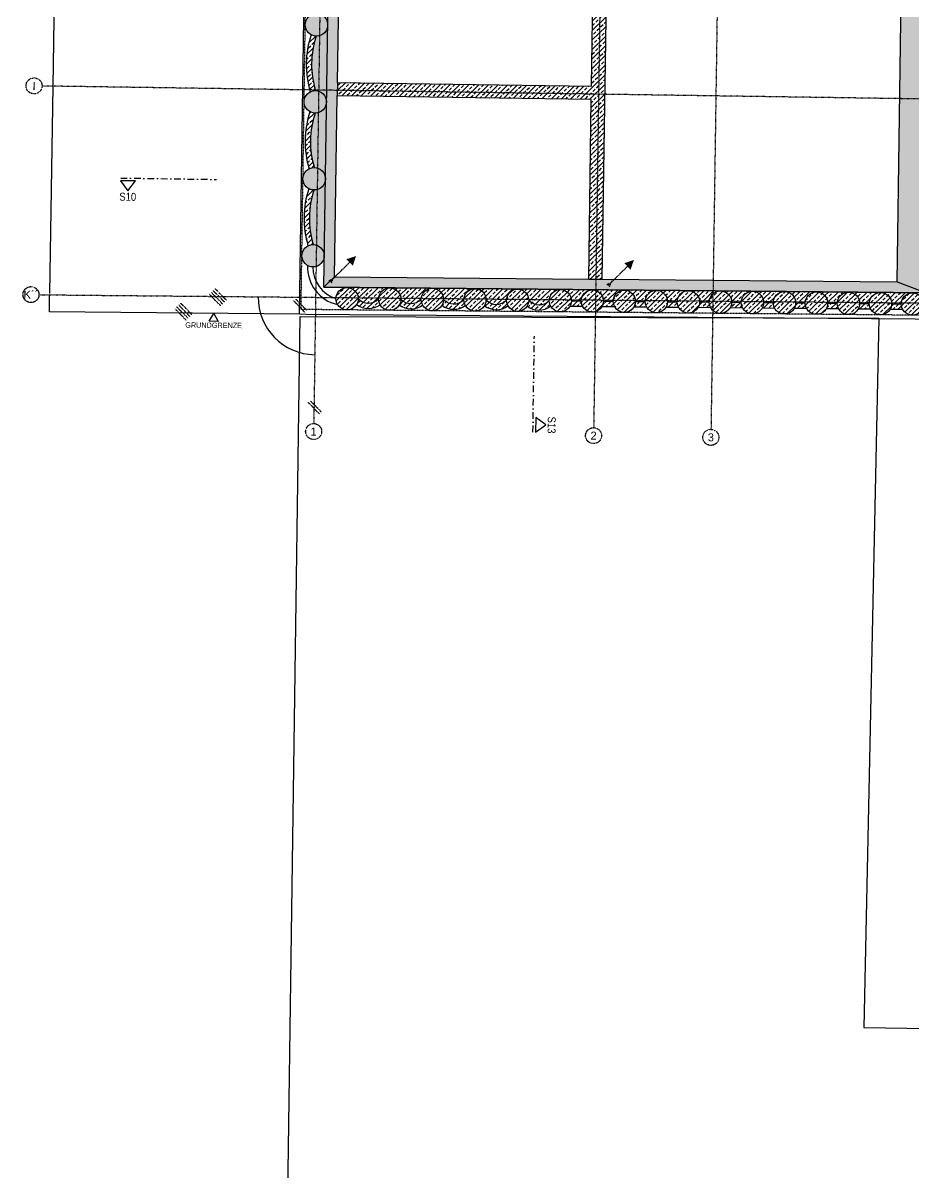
# Model space of a CAD drawing. Header units: millimetres. Extents: x 129024 to 200890, y -97881 to 32593.
# Drawn here: x 129024 to 145716, y -41623 to -20079 of the extents above; entities that cross this region are included whole.
import ezdxf
from ezdxf.enums import TextEntityAlignment as Align

# ---------------------------------------------------------------- set-up
doc = ezdxf.new("R2010")
doc.units = ezdxf.units.MM
for name, pattern in [('ACAD_ISO08W100', [36, 24, -3, 6, -3]), ('DASHDOT', [1, 0.5, -0.25, 0, -0.25]), ('HIDDEN2', [0.1875, 0.125, -0.0625]), ('STRICHPUNKT', [1, 0.5, -0.25, 0, -0.25]), ('STRICHPUNKTX2', [2, 1, -0.5, 0, -0.5])]:
    doc.linetypes.add(name, pattern=pattern)
for name, color, linetype in [('01-SCH-G00-Lk2-M0', 8, 'STRICHPUNKTX2'), ('02-AXO-G00-Lk2-M0', 8, 'STRICHPUNKT'), ('02-DIM-G00-Lk2-ACHSEN', 251, 'Continuous'), ('02-FIL-G00-Lk2-STB', 8, 'Continuous'), ('02-HID-G00-Lk2-M0', 8, 'HIDDEN2'), ('02-TWA-G00-Lk2-M0', 4, 'Continuous'), ('02-TWB-G00-Lk2-M0', 5, 'Continuous'), ('07-TXT---------M0', 8, 'Continuous'), ('09-VER-G00-Lk2-GRUNDSTÜCKSGRENZE', 161, 'Continuous')]:
    doc.layers.add(name, color=color, linetype=linetype)
doc.layers.add('E_ERDUNG', color=150, linetype='ACAD_ISO08W100', true_color=0x0f87ff)
doc.styles.add('ARIAL', font='arial.ttf', dxfattribs={"width": 0.85})
doc.styles.add('ET_LEGENDE - Wohnung$0$ROMANS', font='romans.shx', dxfattribs={"width": 0.6})
doc.styles.get("Standard").update_dxf_attribs({"font": 'arial.ttf'})
doc.dimstyles.new('pp chromy&schneider', dxfattribs={"dimscale": 0.005, "dimtxt": 25, "dimasz": 10, "dimexe": 0, "dimexo": 0, "dimgap": 5, "dimtad": 1, "dimdec": 1, "dimlfac": 100, "dimrnd": 0.1, "dimzin": 9, "dimdsep": 46, "dimtxsty": 'ARIAL', "dimblk": 'c&s kote', "dimcen": 0, "dimse1": 1, "dimse2": 1, "dimclrd": 8, "dimclrt": 8, "dimadec": 0, "dimazin": 0, "dimtfac": 0.75, "dimtdec": 1, "dimtix": 1, "dimtmove": 2, "dimatfit": 0, "dimldrblk": 'NONE', "dimfxl": 1, "dimtolj": 1, "dimlwd": -1, "dimarcsym": 0})
pattern_1 = [(44.45009, (103083.84, -85315.77), (-88.93653, 90.66032), []), (44.45009, (103173.64, -85316.63), (-88.93653, 90.66032), [63.5, -31.75])]
pattern_2 = [(44.45009, (103083.84, -85315.77), (-88.93653, 90.66032), []), (44.45009, (103173.64, -85316.63), (-88.93653, 90.66032), [63.5, -31.75])]

# ---------------------------------------------------------------- blocks, each defined once
blk = doc.blocks.new('*U232')
for p, q in [((0, 0), (445, 445)), ((48, 0), (-48, 0)), ((-18, 44), (18, -44))]:
    blk.add_line(p, q)
blk.add_solid([(368, 523), (600, 600), (523, 368)])
at = {"style": 'ET_LEGENDE - Wohnung$0$ROMANS', "width": 0.6, "flags": 1}
for tag, p in [('RAUMBUCHNUMMER', (0, -300)), ('ANLAGE', (0, -450))]:
    blk.add_attdef(tag, text='', height=100, dxfattribs=at).set_placement(p, align=Align.MIDDLE)
for tag, p in [('TEILANLAGE_NR', (0, -600)), ('KOMPONENTE', (0, -750)), ('KOMPONENTE_NR', (0, -900)), ('BEZEICHNUNG', (0, -1050)), ('HERSTELLER', (0, -1350)), ('TYP', (0, -1200)), ('LEISTUNG_MAX', (0, -1650)), ('MODEL', (0, -1500)), ('SPEZIFISCH_1', (0, -1800)), ('SPEZIFISCH_2', (0, -1950)), ('SPEZIFISCH_3', (0, -2100)), ('SPEZIFISCH_4', (0, -2250)), ('SPEZIFISCH_5', (0, -2400)), ('GEWERKE_CODE', (0, -2550)), ('LV_POS', (0, -2700)), ('PLATZHALTER_1', (0, -3000)), ('ZAEHLER', (0, -2850)), ('PLATZHALTER_2', (0, -3150)), ('PLATZHALTER_3', (0, -3300)), ('ET_SPEZIFISCH_1', (0, -3600)), ('JOBLISTE_VDMA', (0, -3450)), ('ET_SPEZIFISCH_2', (0, -3750)), ('ET_SPEZIFISCH_3', (0, -3900)), ('ET_SPEZIFISCH_4', (0, -4050)), ('ET_SPEZIFISCH_5', (0, -4200)), ('ET_SPEZIFISCH_6', (0, -4350)), ('ET_SPEZIFISCH_7', (0, -4500))]:
    blk.add_attdef(tag, text='', height=100, dxfattribs=at).set_placement(p, align=Align.MIDDLE_CENTER)
blk = doc.blocks.new('*U233')
for p, q in [((0, 0), (445, 445)), ((48, 0), (-48, 0)), ((-18, 44), (18, -44))]:
    blk.add_line(p, q)
blk.add_solid([(368, 523), (600, 600), (523, 368)])
at = {"style": 'ET_LEGENDE - Wohnung$0$ROMANS', "width": 0.6, "flags": 1}
for tag, p in [('RAUMBUCHNUMMER', (0, -300)), ('ANLAGE', (0, -450))]:
    blk.add_attdef(tag, text='', height=100, dxfattribs=at).set_placement(p, align=Align.MIDDLE)
for tag, p in [('TEILANLAGE_NR', (0, -600)), ('KOMPONENTE', (0, -750)), ('KOMPONENTE_NR', (0, -900)), ('BEZEICHNUNG', (0, -1050)), ('HERSTELLER', (0, -1350)), ('TYP', (0, -1200)), ('LEISTUNG_MAX', (0, -1650)), ('MODEL', (0, -1500)), ('SPEZIFISCH_1', (0, -1800)), ('SPEZIFISCH_2', (0, -1950)), ('SPEZIFISCH_3', (0, -2100)), ('SPEZIFISCH_4', (0, -2250)), ('SPEZIFISCH_5', (0, -2400)), ('GEWERKE_CODE', (0, -2550)), ('LV_POS', (0, -2700)), ('PLATZHALTER_1', (0, -3000)), ('ZAEHLER', (0, -2850)), ('PLATZHALTER_2', (0, -3150)), ('PLATZHALTER_3', (0, -3300)), ('ET_SPEZIFISCH_1', (0, -3600)), ('JOBLISTE_VDMA', (0, -3450)), ('ET_SPEZIFISCH_2', (0, -3750)), ('ET_SPEZIFISCH_3', (0, -3900)), ('ET_SPEZIFISCH_4', (0, -4050)), ('ET_SPEZIFISCH_5', (0, -4200)), ('ET_SPEZIFISCH_6', (0, -4350)), ('ET_SPEZIFISCH_7', (0, -4500))]:
    blk.add_attdef(tag, text='', height=100, dxfattribs=at).set_placement(p, align=Align.MIDDLE_CENTER)
blk = doc.blocks.new('c&s kote')
at = {"color": 8}
for p, q in [((0, -2), (0, 2)), ((0, 2), (0, -2)), ((-2, 0), (2, 0)), ((2, 0), (-2, 0))]:
    blk.add_line(p, q, dxfattribs=at)
blk.add_circle((0, 0), 0.5, dxfattribs=at)
blk = doc.blocks.new('*D556')
at = {"layer": '02-DIM-G00-Lk2-ACHSEN', "color": 8, "transparency": 16777216}
blk.add_arc((134769, -7753), 778, 89.1613, 179.8904, dxfattribs=at)
at = {"layer": 'Defpoints', "color": 0, "transparency": 16777216}
for p in [(134807, -5192), (134387, -7075), (129580, -7743), (150601, -7782), (134478, -27590)]:
    blk.add_point(p, dxfattribs=at)
at = {"layer": '02-DIM-G00-Lk2-ACHSEN', "color": 8, "transparency": 16777216, "xscale": 0.05, "yscale": 0.05, "zscale": 0.05}
for p, rotation in [((134781, -6975), 359.1594775496826), ((133991, -7752), 269.8922559769716)]:
    blk.add_blockref('c&s kote', p, dxfattribs=dict(at, rotation=rotation))
at = {"layer": '02-DIM-G00-Lk2-ACHSEN', "color": 8, "transparency": 16777216, "insert": (134224, -7198), "char_height": 0.125, "attachment_point": 5, "rotation": 44.5259, "style": 'ARIAL'}
blk.add_mtext('\\A1;90.74°', dxfattribs=at)
blk = doc.blocks.new('_None')
blk = doc.blocks.new('*D557')
at = {"layer": '02-DIM-G00-Lk2-ACHSEN', "color": 8, "transparency": 16777216}
blk.add_arc((134512, -25223), 1076, 179.4672, 269.155, dxfattribs=at)
at = {"layer": 'Defpoints', "color": 0, "transparency": 16777216}
for p in [(134807, -5192), (129324, -25175), (146912, -25339), (133575, -25751), (134478, -27590)]:
    blk.add_point(p, dxfattribs=at)
at = {"layer": '02-DIM-G00-Lk2-ACHSEN', "color": 8, "transparency": 16777216, "xscale": 0.05, "yscale": 0.05, "zscale": 0.05}
for p, rotation in [((133437, -25213), 89.46587389638569), ((134497, -26299), 359.1563055317068)]:
    blk.add_blockref('c&s kote', p, dxfattribs=dict(at, rotation=rotation))
at = {"layer": '02-DIM-G00-Lk2-ACHSEN', "color": 8, "transparency": 16777216, "insert": (133743, -25975), "char_height": 0.125, "attachment_point": 5, "rotation": 314.3111, "style": 'ARIAL'}
blk.add_mtext('\\A1;89.69°', dxfattribs=at)
blk = doc.blocks.new('*D558')
at = {"layer": '02-DIM-G00-Lk2-ACHSEN', "color": 8, "transparency": 16777216}
blk.add_arc((134713, -11559), 799, 89.1612, 179.1541, dxfattribs=at)
at = {"layer": 'Defpoints', "color": 0, "transparency": 16777216}
for p in [(134807, -5192), (134324, -10861), (129525, -11483), (150542, -11792), (134478, -27590)]:
    blk.add_point(p, dxfattribs=at)
at = {"layer": '02-DIM-G00-Lk2-ACHSEN', "color": 8, "transparency": 16777216, "xscale": 0.05, "yscale": 0.05, "zscale": 0.05}
for p, rotation in [((134725, -10760), 359.1594284447837), ((133914, -11547), 269.1558450932124)]:
    blk.add_blockref('c&s kote', p, dxfattribs=dict(at, rotation=rotation))
at = {"layer": '02-DIM-G00-Lk2-ACHSEN', "color": 8, "transparency": 16777216, "insert": (134156, -10985), "char_height": 0.125, "attachment_point": 5, "rotation": 44.1576, "style": 'ARIAL'}
blk.add_mtext('\\A1;90.00°', dxfattribs=at)
blk = doc.blocks.new('*D562')
at = {"layer": '02-DIM-G00-Lk2-ACHSEN', "color": 8, "transparency": 16777216}
blk.add_line((129655, -16285), (129582, -21265), dxfattribs=at)
at = {"layer": 'Defpoints', "color": 0, "transparency": 16777216}
for p in [(129455, -16282), (129382, -21262), (129582, -21265)]:
    blk.add_point(p, dxfattribs=at)
at = {"layer": '02-DIM-G00-Lk2-ACHSEN', "color": 8, "transparency": 16777216, "xscale": 0.05, "yscale": 0.05, "zscale": 0.05}
for p, rotation in [((129655, -16285), 89.15763676751214), ((129582, -21265), 269.1576367675121)]:
    blk.add_blockref('c&s kote', p, dxfattribs=dict(at, rotation=rotation))
at = {"layer": '02-DIM-G00-Lk2-ACHSEN', "color": 8, "transparency": 16777216, "insert": (129618, -18775), "char_height": 0.125, "attachment_point": 5, "rotation": 89.1576, "style": 'ARIAL'}
blk.add_mtext('\\A1;498000', dxfattribs=at)
blk = doc.blocks.new('*D564')
at = {"layer": '02-DIM-G00-Lk2-ACHSEN', "color": 8, "transparency": 16777216}
blk.add_line((129582, -21265), (129524, -25152), dxfattribs=at)
at = {"layer": 'Defpoints', "color": 0, "transparency": 16777216}
for p in [(129382, -21262), (129524, -25152), (134212, -25220)]:
    blk.add_point(p, dxfattribs=at)
at = {"layer": '02-DIM-G00-Lk2-ACHSEN', "color": 8, "transparency": 16777216, "xscale": 0.05, "yscale": 0.05, "zscale": 0.05}
for p, rotation in [((129582, -21265), 89.15763676751214), ((129524, -25152), 269.1576367675121)]:
    blk.add_blockref('c&s kote', p, dxfattribs=dict(at, rotation=rotation))
at = {"layer": '02-DIM-G00-Lk2-ACHSEN', "color": 8, "transparency": 16777216, "insert": (129553, -23208), "char_height": 0.125, "attachment_point": 5, "rotation": 89.1576, "style": 'ARIAL'}
blk.add_mtext('\\A1;BEI GG 388740.2', dxfattribs=at)
blk = doc.blocks.new('01-HK3')
blk.add_lwpolyline([(0, 0), (0.042, 0.073), (-0.042, 0.073)], close=True)
at = {"color": 0, "style": 'ARIAL', "width": 0.85}
blk.add_attdef('HEIGHT', text='', height=0.05, dxfattribs=at).set_placement((0, 0.35), align=Align.TOP_CENTER)
blk = doc.blocks.new('*D536')
at = {"layer": '02-DIM-G00-Lk2-ACHSEN', "color": 8, "transparency": 16777216}
blk.add_line((129521, -25497), (129524, -25177), dxfattribs=at)
at = {"layer": '02-DIM-G00-Lk2-ACHSEN', "color": 0, "lineweight": -2, "transparency": 16777216}
blk.add_line((134208, -25541), (129521, -25497), dxfattribs=at)
at = {"layer": 'Defpoints', "color": 0, "transparency": 16777216}
for p in [(129524, -25177), (134211, -25220), (134208, -25541)]:
    blk.add_point(p, dxfattribs=at)
at = {"layer": '02-DIM-G00-Lk2-ACHSEN', "color": 8, "transparency": 16777216, "xscale": 0.05, "yscale": 0.05, "zscale": 0.05}
for p, rotation in [((129524, -25177), 89.4654148787087), ((129521, -25497), 269.4654148787087)]:
    blk.add_blockref('c&s kote', p, dxfattribs=dict(at, rotation=rotation))
at = {"layer": '02-DIM-G00-Lk2-ACHSEN', "color": 8, "transparency": 16777216, "insert": (129523, -25337), "char_height": 0.125, "attachment_point": 5, "rotation": 89.4654, "style": 'ARIAL'}
blk.add_mtext('\\A1;32025.8', dxfattribs=at)
blk = doc.blocks.new('schnittführung')
at = {"color": 4, "linetype": 'DASHDOT', "ltscale": 0.25}
blk.add_line((0.237, -0.138), (0.237, 1.662), dxfattribs=at)
blk.add_line((0.237, -0.138), (0.237, 1.662), dxfattribs=at)
blk.add_line((0.237, -0.138), (0.237, 1.662), dxfattribs=at)
at = {"color": 4}
blk.add_lwpolyline([(0.187, 0.138), (0.187, -0.138), (0, 0)], close=True, dxfattribs=at)
at = {"layer": '07-TXT---------M0', "color": 9, "style": 'ARIAL', "text_generation_flag": 6, "width": 0.85}
blk.add_attdef('SCHNITT', text='', height=0.15, rotation=270, dxfattribs=at).set_placement((-0.037, 0), align=Align.CENTER)

msp = doc.modelspace()

# ---------------------------------------------------------------- hatches: boundary and pattern name
at = {"layer": '02-FIL-G00-Lk2-STB'}
h = msp.add_hatch(dxfattribs=at)
h.set_pattern_fill('ANSI33', color=256, scale=20, angle=106.49662873, style=0)
h.set_pattern_definition(pattern_1)
h.paths.add_polyline_path([(134916.0948, -7973.2379), (134665.2366, -25034.8566), (134868.1711, -24836.7449), (134918.0687, -21443.0612), (134921.744, -21193.0882), (134976.1395, -17493.4881), (134979.0798, -17293.5097), (135113.1705, -8173.6025)])
h = msp.add_hatch(dxfattribs=at)
h.set_pattern_fill('ANSI33', color=256, scale=20, angle=106.49662873, style=0)
h.set_pattern_definition([(44.157637, (103524.05, -263060.04), (-88.472625, 91.113087), []), (44.157637, (103613.84, -263061.36), (-88.472625, 91.113087), [63.5, -31.75])])
edge = h.paths.add_edge_path()
edge.add_arc((134463.9165, -24442.9604), 210, 0, 360)
edge = h.paths.add_edge_path()
edge.add_arc((134485.1268, -23000.2142), 210, 0, 360)
edge = h.paths.add_edge_path()
edge.add_arc((134506.3371, -21557.4679), 210, 0, 360)
edge = h.paths.add_edge_path()
edge.add_arc((134527.5474, -20114.7217), 210, 0, 360)
edge = h.paths.add_edge_path()
edge.add_arc((134548.7578, -18671.9755), 210, 0, 360)
edge = h.paths.add_edge_path()
edge.add_arc((134569.9681, -17229.2292), 210, 0, 360)
edge = h.paths.add_edge_path()
edge.add_arc((134591.1784, -15786.483), 210, 0, 360)
edge = h.paths.add_edge_path()
edge.add_arc((134612.3887, -14343.7368), 210, 0, 360)
edge = h.paths.add_edge_path()
edge.add_arc((134633.599, -12900.9905), 210, 0, 360)
edge = h.paths.add_edge_path()
edge.add_arc((134654.8093, -11458.2443), 210, 0, 360)
edge = h.paths.add_edge_path()
edge.add_arc((134676.0196, -10015.498), 210, 0, 360)
edge = h.paths.add_edge_path()
edge.add_arc((134697.2299, -8572.7518), 210, 0, 360)
h = msp.add_hatch(dxfattribs=at)
h.set_pattern_fill('ANSI33', color=256, scale=20, angle=106.49662873, style=0)
h.set_pattern_definition(pattern_1)
h.paths.add_polyline_path([(134907.2505, -8574.7676), (134907.2202, -8574.7673, -0.4157088408), (134694.143, -8782.7291, 0.1564176999), (134679.1066, -9805.5207, -0.4127198633), (134886.0099, -10017.5135, -0.4157088408), (134672.9327, -10225.4753, 0.1564177), (134657.8962, -11248.267, -0.4127198633), (134864.7996, -11460.2598, -0.4157088409), (134651.7223, -11668.2216, 0.1564176999), (134636.6859, -12691.0132, -0.4127198633), (134843.5893, -12903.006, -0.4157088408), (134630.512, -13110.9678, 0.1564177), (134615.4756, -14133.7594, -0.4127198632), (134822.379, -14345.7523, -0.4157088408), (134609.3017, -14553.7141, 0.1564177), (134594.2653, -15576.5057, -0.4127198633), (134801.1687, -15788.4985, -0.4157088407), (134588.0914, -15996.4603, 0.1564177002), (134573.055, -17019.2519, -0.4127198631), (134779.9584, -17231.2447, -0.4157088406), (134566.8811, -17439.2065, 0.1564177001), (134551.8447, -18461.9982, -0.4127198632), (134758.7481, -18673.991, -0.4157088408), (134545.6708, -18881.9528, 0.1564177001), (134530.6344, -19904.7444, -0.4127198632), (134737.5378, -20116.7372, -0.4157088406), (134524.4605, -20324.699, 0.1564177002), (134509.4241, -21347.4906, -0.4127198631), (134716.3275, -21559.4834, -0.4157088406), (134503.2502, -21767.4453, 0.1564177002), (134488.2138, -22790.2369, -0.4127198632), (134695.1172, -23002.2297, -0.4157088407), (134482.0399, -23210.1915, 0.1564177), (134467.0035, -24232.9831, -0.4127198633), (134673.9069, -24444.9759), (134673.9097, -24444.9759)])
h = msp.add_hatch(dxfattribs=at)
h.set_pattern_fill('ANSI33', color=256, scale=20, angle=106.49662873, style=0)
h.set_pattern_definition(pattern_1)
h.paths.add_polyline_path([(134566.8811, -17439.2065, -0.1210672059), (134469.9115, -17413.8604, 0.1544136548), (134454.1719, -18484.4827, -0.1210672059), (134551.8447, -18461.9982, -0.1564177001)])
h.paths.add_polyline_path([(134545.6708, -18881.9528, -0.1210672058), (134448.7012, -18856.6067, 0.1544136547), (134432.9616, -19927.229, -0.1210672058), (134530.6344, -19904.7444, -0.1564177001)])
h.paths.add_polyline_path([(134524.4605, -20324.699, -0.1210672058), (134427.4909, -20299.3529, 0.1544136548), (134411.7513, -21369.9752, -0.1210672059), (134509.4241, -21347.4906, -0.1564177002)])
h.paths.add_polyline_path([(134503.2502, -21767.4453, -0.1210672059), (134406.2806, -21742.0992, 0.1544136548), (134390.541, -22812.7215, -0.1210672058), (134488.2138, -22790.2369, -0.1564177002)])
h.paths.add_polyline_path([(134482.0399, -23210.1915, -0.1210672059), (134385.0703, -23184.8454, 0.1544136547), (134369.3307, -24255.4677, -0.1210672058), (134467.0035, -24232.9831, -0.1564177)])
h = msp.add_hatch(dxfattribs=at)
h.set_pattern_fill('ANSI33', color=256, scale=20, angle=106.49662873, style=0)
h.set_pattern_definition(pattern_1)
h.paths.add_polyline_path([(139716.8081, -19183.3655), (139686.2291, -21263.1408), (134921.744, -21193.0882), (134918.0687, -21443.0612), (139682.5537, -21513.1137), (139633.0312, -24881.2867), (139883.0239, -24883.6237), (139963.1058, -19437.0139)])
h = msp.add_hatch(dxfattribs=at)
h.set_pattern_fill('ANSI33', color=256, scale=20, angle=106.49662873, style=0)
h.set_pattern_definition(pattern_1)
h.paths.add_polyline_path([(171093.7383, -20449.7389), (171093.8279, -20444.0036), (170903.8365, -19948.3358), (146088.0688, -19771.7906), (145845.3999, -19273.4747), (145497.5076, -19518.3866), (145417.8614, -24935.3632), (145974.4555, -25140.575), (146014.9034, -25140.9531), (146086.396, -20271.6753)])
h = msp.add_hatch(dxfattribs=at)
h.set_pattern_fill('ANSI33', color=256, scale=20, angle=106.49662873, style=0)
h.set_pattern_definition(pattern_1)
h.paths.add_polyline_path([(145417.8614, -24935.3632), (139883.0239, -24883.6237), (139633.0312, -24881.2867), (134868.1711, -24836.7449), (134665.2366, -25034.8566), (135353.2267, -25041.288, -0.0020296086), (135354.9315, -25041.3039), (136252.832, -25049.6975, -0.0028757979), (136255.2475, -25049.72), (137152.5203, -25058.1077, -0.0035243505), (137155.4806, -25058.1354), (138052.2515, -25066.5184, -0.004070853), (138055.6708, -25066.5503), (138952.01, -25074.9293, -0.0045522205), (138955.8336, -25074.9651), (139451.8846, -25079.6021, -0.0047988113), (139455.9153, -25079.6398), (139951.7643, -25084.275, -0.0050333403), (139955.992, -25084.3145), (145974.4555, -25140.575)])
h = msp.add_hatch(dxfattribs=at)
h.set_pattern_fill('ANSI33', color=256, scale=20, angle=106.49662873, style=0)
h.set_pattern_definition(pattern_1)
h.paths.add_polyline_path([(135311.6482, -25250.961, 1), (134891.6675, -25246.93, 1)])
h.paths.add_polyline_path([(136111.5963, -25258.4389, 1), (135691.6157, -25254.4079, 1)])
h.paths.add_polyline_path([(136911.5445, -25265.9168, 1), (136491.5638, -25261.8858, 1)])
h.paths.add_polyline_path([(137711.4926, -25273.3947, 1), (137291.512, -25269.3637, 1)])
h.paths.add_polyline_path([(138511.4408, -25280.8726, 1), (138091.4601, -25276.8416, 1)])
h.paths.add_polyline_path([(139311.3889, -25288.3505, 1), (138891.4083, -25284.3195, 1)])
h.paths.add_polyline_path([(139911.7852, -25293.963, 1), (139491.8045, -25289.932, 1)])
h.paths.add_polyline_path([(144714.9553, -25338.8629, 1), (144294.9747, -25334.8319, 1)])
h.paths.add_polyline_path([(144114.5591, -25333.2504, 1), (143694.5784, -25329.2194, 1)])
h.paths.add_polyline_path([(143514.1628, -25327.6379, 1), (143094.1821, -25323.6069, 1)])
h.paths.add_polyline_path([(142913.7665, -25322.0254, 1), (142493.7859, -25317.9944, 1)])
h.paths.add_polyline_path([(142313.3703, -25316.4129, 1), (141893.3896, -25312.3819, 1)])
h.paths.add_polyline_path([(141712.974, -25310.8004, 1), (141292.9933, -25306.7694, 1)])
h.paths.add_polyline_path([(141112.5777, -25305.1879, 1), (140692.5971, -25301.1569, 1)])
h.paths.add_polyline_path([(140512.1815, -25299.5755, 1), (140092.2008, -25295.5444, 1)])
h = msp.add_hatch(dxfattribs=at)
h.set_pattern_fill('ANSI33', color=256, scale=20, angle=106.49662873, style=0)
h.set_pattern_definition(pattern_1)
h.paths.add_polyline_path([(136703.5171, -25053.9104), (135903.569, -25046.4326, -0.4142135777), (136111.5968, -25258.3864, 0.4210713595), (136491.5633, -25261.9383, -0.4142135776)])
h.paths.add_polyline_path([(135903.569, -25046.4326), (135103.6208, -25038.9547, -0.4142135621), (135311.6487, -25250.9085, 0.421072625), (135691.6152, -25254.4604, -0.414213562)])
h.paths.add_polyline_path([(137503.4653, -25061.3883), (136703.5171, -25053.9104, -0.4142135765), (136911.545, -25265.8643, 0.4210713599), (137291.5115, -25269.4162, -0.4142135761)])
h.paths.add_polyline_path([(138303.4134, -25068.8662), (137503.4653, -25061.3883, -0.4142135753), (137711.4931, -25273.3422, 0.4210713596), (138091.4596, -25276.8941, -0.4142135749)])
h.paths.add_polyline_path([(139103.3616, -25076.3441), (138303.4134, -25068.8662, -0.414213574), (138511.4413, -25280.8201, 0.4210713598), (138891.4078, -25284.372, -0.4142135735)])
h.paths.add_polyline_path([(139703.7578, -25081.9566), (139103.3616, -25076.3441, -0.4142135728), (139311.3894, -25288.298), (139491.804, -25289.9845, -0.4142135725)])
h.paths.add_polyline_path([(140304.1541, -25087.5691), (139703.7578, -25081.9566, -0.4142135718), (139911.7857, -25293.9105), (140092.2003, -25295.597, -0.4142135715)])
h.paths.add_polyline_path([(140904.5504, -25093.1816), (140304.1541, -25087.5691, -0.4142135708), (140512.1819, -25299.5229), (140692.5966, -25301.2095, -0.4142135705)])
h.paths.add_polyline_path([(141504.9467, -25098.7941), (140904.5504, -25093.1816, -0.4142135698), (141112.5782, -25305.1354), (141292.9928, -25306.8219, -0.4142135696)])
h.paths.add_polyline_path([(142105.3429, -25104.4066), (141504.9467, -25098.7941, -0.4142135689), (141712.9745, -25310.7479), (141893.3891, -25312.4344, -0.4142135686)])
h.paths.add_polyline_path([(142705.7392, -25110.0191), (142105.3429, -25104.4066, -0.4142135679), (142313.3708, -25316.3604), (142493.7854, -25318.0469, -0.4142135676)])
h.paths.add_polyline_path([(143306.1355, -25115.6316), (142705.7392, -25110.0191, -0.4142135669), (142913.767, -25321.9729), (143094.1816, -25323.6594, -0.4142135667)])
h.paths.add_polyline_path([(143906.5317, -25121.2441), (143306.1355, -25115.6316, -0.414213566), (143514.1633, -25327.5854), (143694.5779, -25329.2719, -0.4142135657)])
h.paths.add_polyline_path([(144506.928, -25126.8566), (143906.5317, -25121.2441, -0.414213565), (144114.5596, -25333.1979), (144294.9742, -25334.8844, -0.4142135647)])
h.paths.add_polyline_path([(145107.3243, -25132.469), (144506.928, -25126.8566, -0.4142135641), (144714.9558, -25338.8104), (144895.3705, -25340.4969, -0.4142135638)])
h.paths.add_polyline_path([(145707.7702, -25138.3823), (145707.7731, -25138.082), (145107.3243, -25132.469, -0.4142135631), (145315.3521, -25344.4229), (145495.7669, -25346.1094, -0.4138680023)])
h = msp.add_hatch(dxfattribs=at)
h.set_pattern_fill('ANSI33', color=256, scale=20, angle=106.49662873, style=0)
h.set_pattern_definition(pattern_2)
edge = h.paths.add_edge_path()
edge.add_arc((145105.3613, -25342.4599), 210, 106.49662873, 466.49662873)
h = msp.add_hatch(dxfattribs=at)
h.set_pattern_fill('ANSI33', color=256, scale=20, angle=106.49662873, style=0)
h.set_pattern_definition(pattern_2)
edge = h.paths.add_edge_path()
edge.add_arc((145705.7547, -25348.3727), 210, 0, 360)
h = msp.add_hatch(dxfattribs=at)
h.set_pattern_fill('ANSI33', color=256, scale=20, angle=106.49662873, style=0)
h.set_pattern_definition(pattern_1)
h.paths.add_polyline_path([(135719.8894, -25361.6806, -0.134390745), (135691.6152, -25254.4604, -0.421072625), (135311.6487, -25250.9085, -0.134390745), (135281.375, -25357.5814, 0.3331513404)])
h.paths.add_polyline_path([(136514.1638, -25373.2455, -0.1204042357), (136491.4302, -25276.1779, -0.0176099599), (136492.0927, -25261.4049, -0.4219043334), (136111.5968, -25258.3864, -0.1343906465), (136081.3232, -25365.0592, 0.3278467795)])
h.paths.add_polyline_path([(137291.5115, -25269.4162, -0.421904334), (136911.0257, -25265.3211, -0.01773504), (136911.4109, -25280.2089, -0.1202773841), (136886.8676, -25376.7296, 0.3278467797), (137319.7857, -25376.6363, -0.1343906463)])
h.paths.add_polyline_path([(138119.7338, -25384.1142, -0.1343906463), (138091.4596, -25276.8941, -0.4210713596), (137711.4931, -25273.3422, -0.1343906464), (137681.2195, -25380.015, 0.3331506265)])
h.paths.add_polyline_path([(138919.6819, -25391.5921, -0.1343906463), (138891.4078, -25284.372, -0.4210713598), (138511.4413, -25280.8201, -0.1343906464), (138481.1676, -25387.4929, 0.3331506266)])
h.paths.add_polyline_path([(139491.804, -25289.9845), (139311.3894, -25288.298, -0.1247200485), (139285.1176, -25388.0567), (139516.2063, -25390.217, -0.1247200485)])
h.paths.add_polyline_path([(140092.2003, -25295.597), (139911.7857, -25293.9105, -0.1247200485), (139885.5139, -25393.6692), (140116.6026, -25395.8294, -0.1247200485)])
h.paths.add_polyline_path([(140692.5966, -25301.2095), (140512.1819, -25299.5229, -0.1247200485), (140485.9102, -25399.2817), (140716.9989, -25401.4419, -0.1247200485)])
h.paths.add_polyline_path([(141292.9928, -25306.8219), (141112.5782, -25305.1354, -0.1247200485), (141086.3064, -25404.8942), (141317.3951, -25407.0544, -0.1247200485)])
h.paths.add_polyline_path([(141893.3891, -25312.4344), (141712.9745, -25310.7479, -0.1247200485), (141686.7027, -25410.5067), (141917.7914, -25412.6669, -0.1247200485)])
h.paths.add_polyline_path([(142493.7854, -25318.0469), (142313.3708, -25316.3604, -0.1247200485), (142287.099, -25416.1192), (142518.1877, -25418.2794, -0.1247200485)])
h.paths.add_polyline_path([(143094.1816, -25323.6594), (142913.767, -25321.9729, -0.1247200485), (142887.4952, -25421.7317), (143118.5839, -25423.8919, -0.1247200485)])
h.paths.add_polyline_path([(143694.5779, -25329.2719), (143514.1633, -25327.5854, -0.1247200485), (143487.8915, -25427.3442), (143718.9802, -25429.5044, -0.1247200485)])
h.paths.add_polyline_path([(144294.9742, -25334.8844), (144114.5596, -25333.1979, -0.1247200485), (144088.2878, -25432.9567), (144319.3765, -25435.1169, -0.1247200485)])
h.paths.add_polyline_path([(144895.3705, -25340.4969), (144714.9558, -25338.8104, -0.1247200485), (144688.684, -25438.5691), (144919.7727, -25440.7294, -0.1247200485)])
h.paths.add_polyline_path([(145495.7669, -25346.1094), (145315.3521, -25344.4229, -0.1247200485), (145289.0803, -25444.1816), (145520.0066, -25446.3403, -0.124670412)])

# ---------------------------------------------------------------- linework, layer by layer
at = {"layer": '02-AXO-G00-Lk2-M0'}
for points in [[(134806.9702, -5192.0771), (134477.657, -27589.6562)], [(140056.4028, -5269.2598), (139727.0896, -27666.839)], [(142256.1651, -5301.6031), (141926.8519, -27699.1823)], [(150397.8658, -21570.6509), (129381.6368, -21261.6478)], [(129324.1013, -25174.8125), (162261.567, -25482.6383)], [(132733.1188, -25383.4657), (132523.0325, -25169.3075)], [(132768.8119, -25348.4513), (132558.7256, -25134.2931)], [(132804.5049, -25313.4369), (132594.4186, -25099.2787)], [(132840.1979, -25278.4226), (132630.1117, -25064.2643)], [(132118.7802, -25615.5459), (131908.6939, -25401.3877)], [(132154.4732, -25580.5315), (131944.3869, -25366.3733)], [(132190.1662, -25545.5171), (131980.0799, -25331.3589)], [(134314.3196, -25507.2622), (134105.3292, -25292.0344)], [(134350.1909, -25472.4304), (134141.2005, -25257.2027)], [(132083.0871, -25650.5603), (131873.0008, -25436.402)], [(134586.3554, -27411.4022), (134377.3649, -27196.1745)], [(134622.2267, -27376.5705), (134413.2362, -27161.3427)]]:
    msp.add_lwpolyline(points, dxfattribs=at)
for centre in [(129231.653, -21259.4426), (129174.1175, -25172.6073), (134475.4518, -27739.64), (139724.8844, -27816.8228), (141924.6466, -27849.1661)]:
    msp.add_circle(centre, 150, dxfattribs=at)
at = {"layer": '02-FIL-G00-Lk2-STB'}
for points in [[(134921.744, -21193.0882), (134918.0687, -21443.0612)], [(134868.1711, -24836.7449), (134665.2366, -25034.8566)], [(139633.0312, -24881.2867), (139883.0239, -24883.6237)], [(145417.8614, -24935.3632), (146014.7723, -25155.4394)]]:
    msp.add_lwpolyline(points, dxfattribs=at)
at = {"layer": '02-HID-G00-Lk2-M0', "color": 4}
for p, q in [((134239.0742, -25450.8913), (134502.236, -7552.4723)), ((161371.2799, -25704.5225), (134239.0742, -25450.8913))]:
    msp.add_line(p, q, dxfattribs=at)
at = {"layer": '02-TWA-G00-Lk2-M0'}
for p, q in [((134665.2366, -25034.8567), (134916.0948, -7973.2379)), ((134665.2366, -25034.8566), (134913.1921, -8170.6622)), ((134921.744, -21193.0882), (134976.1395, -17493.4881)), ((139963.1058, -19437.0139), (139883.0239, -24883.6237)), ((145417.8614, -24935.3632), (145497.5076, -19518.3866)), ((134868.1711, -24836.7449), (134918.0687, -21443.0612)), ((134868.1711, -24836.7449), (139633.0312, -24881.2867)), ((139883.0239, -24883.6237), (145417.8614, -24935.3632)), ((146014.9034, -25140.9531), (134665.2366, -25034.8566)), ((134665.2366, -25034.8567), (146014.9847, -25140.9538))]:
    msp.add_line(p, q, dxfattribs=at)
for points in [[(134921.744, -21193.0882), (139686.2291, -21263.1408), (139716.8081, -19183.3655)], [(139633.0312, -24881.2867), (139682.5537, -21513.1137), (134918.0687, -21443.0612)], [(139285.1176, -25388.0567), (139516.2063, -25390.217)], [(139311.3894, -25288.298), (139491.804, -25289.9845)], [(139885.5139, -25393.6692), (140116.6026, -25395.8294)], [(139911.7857, -25293.9105), (140092.2003, -25295.597)], [(140485.9102, -25399.2817), (140716.9989, -25401.4419)], [(140512.1819, -25299.5229), (140692.5966, -25301.2095)], [(141086.3064, -25404.8942), (141317.3951, -25407.0544)], [(141112.5782, -25305.1354), (141292.9928, -25306.8219)], [(141686.7027, -25410.5067), (141917.7914, -25412.6669)], [(141712.9745, -25310.7479), (141893.3891, -25312.4344)], [(142287.099, -25416.1192), (142518.1877, -25418.2794)], [(142313.3708, -25316.3604), (142493.7854, -25318.0469)], [(142913.767, -25321.9729), (143094.1816, -25323.6594)], [(143514.1633, -25327.5854), (143694.5779, -25329.2719)], [(144114.5596, -25333.1979), (144294.9742, -25334.8844)], [(144714.9558, -25338.8104), (144895.3705, -25340.4969)], [(145315.3521, -25344.4229), (145495.7669, -25346.1094)], [(142887.4952, -25421.7317), (143118.5839, -25423.8919)], [(143487.8915, -25427.3442), (143718.9802, -25429.5044)], [(144088.2878, -25432.9567), (144319.3765, -25435.1169)], [(144688.684, -25438.5691), (144919.7727, -25440.7294)], [(145289.0803, -25444.1816), (145520.0066, -25446.3403)]]:
    msp.add_lwpolyline(points, dxfattribs=at)
for centre in [(134527.5474, -20114.7217), (134506.3371, -21557.4679), (134485.1268, -23000.2142), (134463.9165, -24442.9604), (135101.6578, -25248.9455), (135901.606, -25256.4234), (136701.5541, -25263.9013), (137501.5023, -25271.3792), (138301.4504, -25278.8571), (139101.3986, -25286.335), (139701.7949, -25291.9475), (140302.1911, -25297.56), (140902.5874, -25303.1724), (141502.9837, -25308.7849), (142103.3799, -25314.3974), (142703.7762, -25320.0099), (143304.1725, -25325.6224), (143904.5687, -25331.2349), (144504.965, -25336.8474), (145105.3613, -25342.4599), (145705.7547, -25348.3727)]:
    msp.add_circle(centre, 210, dxfattribs=at)
for centre, radius, start, end in [((136111.6587, -20859.5393), 1774.8887, 161.60188944, 196.71358209), ((136111.6587, -20859.5393), 1674.8887, 161.37765891, 196.93781262), ((136090.4484, -22302.2855), 1774.8887, 161.60188944, 196.71358209), ((136090.4484, -22302.2855), 1674.8887, 161.3776589, 196.93781262), ((136069.2381, -23745.0318), 1774.8887, 161.60188946, 196.71358206), ((136069.2381, -23745.0318), 1674.8887, 161.37765892, 196.9378126), ((135081.7707, -24655.8503), 720.9483, 177.6472452, 257.26513906), ((135081.7707, -24655.8503), 620.9483, 179.73125521, 252.17259697), ((135503.3669, -25067.0884), 365.6044, 232.61328879, 306.3155433), ((135503.3669, -25067.0884), 265.6044, 223.79516165, 315.13367045), ((136303.315, -25074.5655), 365.6049, 232.6133624, 306.31546965), ((136303.315, -25074.5655), 265.6049, 223.79528479, 315.13354729), ((137103.2632, -25082.0434), 365.6049, 232.61336241, 306.31546967), ((137103.2632, -25082.0434), 265.6049, 223.79528479, 315.13354731), ((137903.2113, -25089.5213), 365.6049, 232.61336241, 306.31546965), ((137903.2113, -25089.5213), 265.6049, 223.79528479, 315.13354728), ((138703.1595, -25096.9992), 365.6049, 232.6133624, 306.31546967), ((138703.1595, -25096.9992), 265.6049, 223.79528478, 315.13354731)]:
    msp.add_arc(centre, radius, start, end, dxfattribs=at)
at = {"layer": '02-TWB-G00-Lk2-M0'}
msp.add_lwpolyline([(133514.284, -81759.1299), (133959.7816, -44279.854), (134222.9592, -25581.1374), (145072.6788, -25612.0312), (144791.9814, -38913.0292), (149643.1345, -38988.6123), (149756.7478, -35073.3861), (161119.2895, -35199.6047), (161119.2895, -35199.6047), (160991.8927, -46915.6135), (149559.7257, -46767.3865), (149642.6405, -42649.4455), (144743.5455, -42588.0604), (144557.5063, -58088.96)], dxfattribs=at)
at = {"layer": '09-VER-G00-Lk2-GRUNDSTÜCKSGRENZE'}
msp.add_lwpolyline([(188528.9993, -56287.8298), (177367.665, -56053.4002), (160875.1827, -55691.6693), (161255.0372, -25749.9176), (134337.7329, -25542.6367), (134207.7502, -25540.7255), (134445.4422, -9374.574), (134473.5568, -7462.4191), (149467.7538, -7490.1338), (171830.0135, -7649.2242), (171537.8227, -25829.7547), (171672.0437, -25830.1354), (188820.0651, -25962.1865)], close=True, dxfattribs=at)

# ---------------------------------------------------------------- block references
at = {"layer": '01-SCH-G00-Lk2-M0'}
ref = msp.add_blockref('schnittführung', (130990.74, -23225.4217), dxfattribs=dict(at, xscale=-1000, yscale=1000, zscale=1000, rotation=269.1576367667027))
ref.add_attrib('SCHNITT', 'S10', dxfattribs={"layer": '07-TXT---------M0', "color": 9, "extrusion": (0, 0, -1), "height": 150, "rotation": 0.84236323, "style": 'ARIAL', "text_generation_flag": 2, "width": 0.85}).set_placement((-130990.1922, -23262.677), align=Align.TOP_CENTER)
ref = msp.add_blockref('schnittführung', (138826.7421, -27615.7974), dxfattribs=dict(at, xscale=-1000, yscale=1000, zscale=1000, rotation=359.1576367553471))
ref.add_attrib('SCHNITT', 'S13', dxfattribs={"layer": '07-TXT---------M0', "color": 9, "height": 150, "rotation": 89.15763675, "style": 'ARIAL', "text_generation_flag": 6, "width": 0.85}).set_placement((138863.9974, -27616.3452), align=Align.CENTER)
at = {"layer": '02-DIM-G00-Lk2-ACHSEN'}
ref = msp.add_blockref('01-HK3', (132602.2186, -25526.6308), dxfattribs=dict(at, xscale=-2000.000000016163, yscale=2000.000000025194, zscale=2000, rotation=179.4645427111695))
ref.add_attrib('HEIGHT', 'GRUNDGRENZE', dxfattribs={"layer": '0', "color": 0, "extrusion": (0, 0, -1), "height": 100, "rotation": 180.53545729, "style": 'ARIAL', "text_generation_flag": 4, "width": 0.85}).set_placement((-132599.415, -25826.6177), align=Align.BOTTOM_CENTER)
at = {"layer": 'E_ERDUNG', "xscale": 0.781552838332963, "yscale": 0.781552838332963, "zscale": 0.781552838332963, "rotation": 359.605721898937}
for name, p in [('*U233', (134798.4387, -24915.0957)), ('*U232', (140009.1712, -24989.4242))]:
    msp.add_blockref(name, p, dxfattribs=at)

# ---------------------------------------------------------------- texts
at = {"layer": '02-AXO-G00-Lk2-M0', "char_height": 150, "width": 246.7, "attachment_point": 5}
for s, insert, rotation in [('{\\fArial|b0|i0|c0|p34;I}', (129231.653, -21259.4426), 359.15763677), ('{\\fArial|b0|i0|c0|p34;K´´}', (129174.1175, -25172.6073), 359.15759115), ('{\\fArial|b0|i0|c0|p34;1}', (134475.4518, -27739.64), 359.15758745), ('{\\fArial|b0|i0|c0|p34;2}', (139724.8844, -27816.8228), 359.15758745), ('{\\fArial|b0|i0|c0|p34;3}', (141924.6466, -27849.1661), 359.15758745)]:
    msp.add_mtext(s, dxfattribs=dict(at, insert=insert, rotation=rotation))

# ---------------------------------------------------------------- dimensions: what is measured, and where the dimension line sits
at = {"layer": '02-DIM-G00-Lk2-ACHSEN'}
for base, line1, line2, picture, middle in [((133574.6867, -25750.8899), ((134806.9702, -5192.0771), (134477.657, -27589.6562)), ((129324.1013, -25174.8125), (146912.0861, -25339.1857)), '*D557', (133742.5824, -25974.8746)), ((134323.8431, -10860.8185), ((150541.6463, -11791.7079), (129525.4173, -11482.7048)), ((134806.9702, -5192.0771), (134477.657, -27589.6562)), '*D558', (134156.3553, -10985.3578)), ((134387.286, -7075.0563), ((129580.3969, -7743.3753), (150600.598, -7782.2282)), ((134806.9702, -5192.0771), (134477.657, -27589.6562)), '*D556', (134223.5954, -7198.1369))]:
    dim = msp.add_angular_dim_2l(base=base, line1=line1, line2=line2, dimstyle='pp chromy&schneider', override={"dimzin": 8, "dimadec": 2}, dxfattribs=at)
    dim.commit()
    dim.dimension.update_dxf_attribs({"geometry": picture, "text_midpoint": middle})
dim = msp.add_linear_dim(base=(129581.6152, -21264.5881), p1=(129454.8502, -16282.186), p2=(129381.6368, -21261.6478), angle=89.15763677, dimstyle='pp chromy&schneider', override={"dimzin": 8}, dxfattribs=at)
dim.commit()
dim.dimension.update_dxf_attribs({"geometry": '*D562', "text_midpoint": (129618.1331, -18774.8559)})
dim = msp.add_linear_dim(base=(129524.4646, -25151.57), p1=(129381.6368, -21261.6478), p2=(134212.4585, -25220.4979), angle=89.15763677, text='BEI GG <>', dimstyle='pp chromy&schneider', override={"dimzin": 8}, dxfattribs=at)
dim.commit()
dim.dimension.update_dxf_attribs({"geometry": '*D564', "text_midpoint": (129552.9502, -23208.0778)})
dim = msp.add_aligned_dim(p1=(134207.7502, -25540.7255), p2=(134210.7382, -25220.4819), distance=4686.8468, dimstyle='pp chromy&schneider', override={"dimzin": 8, "dimse1": 0}, dxfattribs=at)
dim.commit()
dim.dimension.update_dxf_attribs({"geometry": '*D536', "text_midpoint": (129522.5125, -25336.8739)})

doc.saveas('drawing.dxf')
